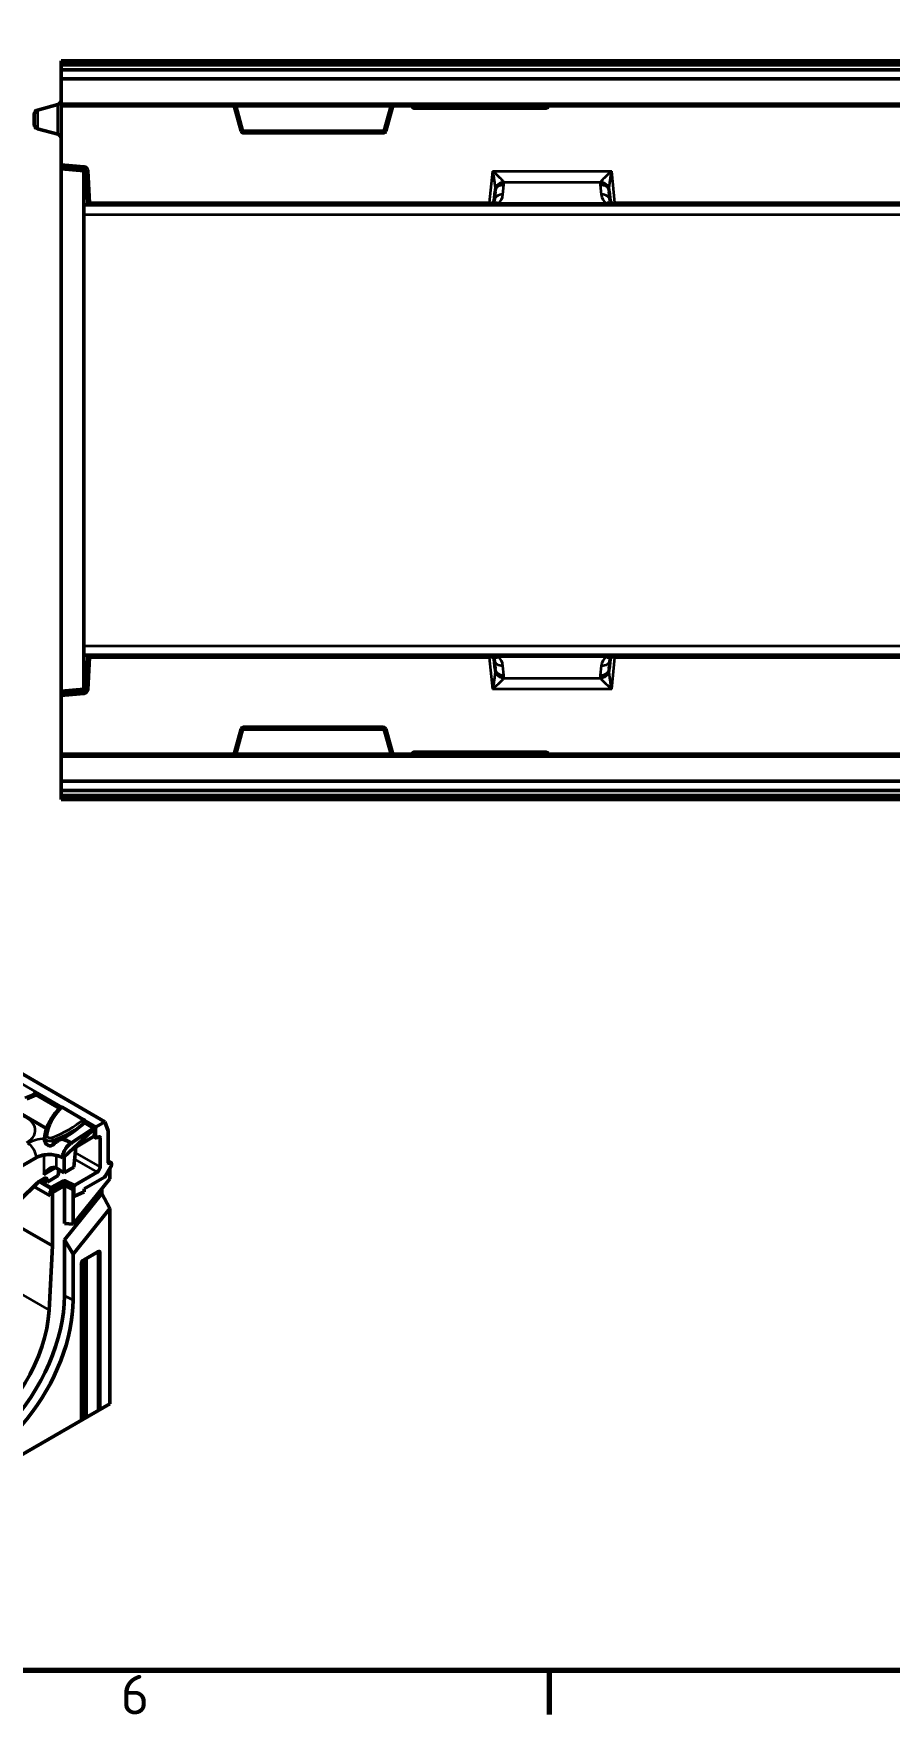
# Model space of a CAD drawing. Header units: millimetres. Extents: x 0 to 1485, y 0 to 1050.
# Drawn here: x 442.4 to 632.4, y 15.3 to 388.5 of the extents above; entities that cross this region are included whole.
import ezdxf

# ---------------------------------------------------------------- set-up
doc = ezdxf.new("R2010")
doc.units = ezdxf.units.MM
doc.header["$LTSCALE"] = 2.5
for name, color, linetype, lineweight in [('Rahmen (ISO)', 7, 'Continuous', 70), ('Sichtbar (ISO)', 7, 'Continuous', 50), ('Sichtbar schmal (ISO)', 7, 'Continuous', 35)]:
    doc.layers.add(name, color=color, linetype=linetype, lineweight=lineweight)
doc.styles.add('Notiztext (DIN)', font='isocpeur.ttf')

# ---------------------------------------------------------------- blocks, each defined once
blk = doc.blocks.new('Ränder Standardrahmen')
at = {"layer": 'Rahmen (ISO)'}
blk.add_line((222.75, 10), (222.75, 6.1), dxfattribs=at)
at = {"layer": 'Rahmen (ISO)', "flags": 128}
blk.add_lwpolyline([(10, 10), (10, 410), (584, 410), (584, 10), (10, 10)], dxfattribs=at)
at = {"layer": 'Rahmen (ISO)', "insert": (184.7, 6.1), "char_height": 3.5, "attachment_point": 7, "style": 'Notiztext (DIN)'}
blk.add_mtext('6', dxfattribs=at)

msp = doc.modelspace()

# ---------------------------------------------------------------- linework, layer by layer
at = {"layer": 'Sichtbar (ISO)'}
for p, q in [((1448.542, 382.47), (448.542, 382.47)), ((448.542, 218.47), (448.542, 382.47)), ((1448.542, 380.47), (448.542, 380.47)), ((1448.542, 378.47), (448.542, 378.47)), ((442.542, 368.345), (442.542, 370.595)), ((447.801, 372.771), (443.283, 371.561)), ((448.542, 372.47), (487.279, 372.47)), ((488.487, 366.837), (486.933, 372.47)), ((487.44, 372.471), (521.645, 372.471)), ((522.151, 372.47), (520.597, 366.837)), ((521.805, 372.47), (681.279, 372.47)), ((526.408, 372.47), (526.443, 372.341)), ((556.283, 372.457), (526.802, 372.457)), ((526.926, 371.97), (556.159, 371.97)), ((556.642, 372.341), (556.676, 372.47)), ((447.801, 366.169), (443.283, 367.379)), ((488.969, 366.47), (520.115, 366.47)), ((448.542, 358.951), (453.609, 358.508)), ((448.542, 358.47), (453.542, 358.033)), ((453.542, 358.033), (453.542, 242.907)), ((454.065, 358.036), (454.437, 350.944)), ((458.257, 146.87), (104.703, 350.994)), ((544.636, 351.365), (544.86, 353.489)), ((570.225, 353.489), (570.448, 351.365)), ((453.542, 350.47), (1443.542, 350.47)), ((453.542, 250.47), (1443.542, 250.47)), ((454.437, 249.996), (454.065, 242.904)), ((544.86, 247.451), (544.636, 249.574)), ((570.448, 249.574), (570.225, 247.451)), ((453.542, 242.907), (448.542, 242.47)), ((453.609, 242.432), (448.542, 241.989)), ((486.933, 228.47), (488.487, 234.103)), ((520.115, 234.47), (488.969, 234.47)), ((520.597, 234.103), (522.151, 228.47)), ((487.279, 228.47), (448.542, 228.47)), ((521.645, 228.469), (487.44, 228.469)), ((681.279, 228.47), (521.805, 228.47)), ((526.443, 228.599), (526.408, 228.47)), ((526.802, 228.483), (556.283, 228.483)), ((556.159, 228.97), (526.926, 228.97)), ((556.676, 228.47), (556.642, 228.599)), ((448.542, 222.47), (1448.542, 222.47)), ((448.542, 220.47), (1448.542, 220.47)), ((448.542, 218.47), (1448.542, 218.47)), ((442.561, 153.07), (442.525, 152.626)), ((440.886, 151.978), (443.007, 152.817)), ((443.007, 152.817), (443.231, 152.891)), ((443.007, 152.817), (448.202, 149.817)), ((443.231, 152.891), (448.333, 149.946)), ((453.416, 147.398), (448.77, 150.08)), ((445.306, 145.365), (439.24, 148.867)), ((455.782, 145.441), (453.653, 146.67)), ((453.793, 146.793), (453.789, 146.829)), ((455.959, 145.543), (453.793, 146.793)), ((456.312, 145.747), (458.257, 146.87)), ((458.257, 146.87), (458.955, 144.855)), ((444.874, 143.431), (444.825, 142.977)), ((450.851, 142.164), (448.994, 143.236)), ((449.176, 139.049), (455.447, 144.818)), ((450.666, 142.057), (450.851, 142.164)), ((450.851, 142.164), (455.782, 145.441)), ((455.885, 143.642), (451.752, 141.255)), ((455.447, 144.818), (455.996, 145.135)), ((456.187, 143.265), (455.71, 143.541)), ((455.782, 145.441), (455.959, 145.543)), ((456.033, 145.275), (455.885, 143.642)), ((455.959, 145.543), (455.996, 145.135)), ((455.98, 145.305), (456.033, 145.275)), ((456.033, 145.275), (455.986, 145.247)), ((456.135, 143.379), (456.135, 145.441)), ((456.88, 143.535), (456.294, 143.268)), ((457.196, 136.868), (457.196, 143.312)), ((458.964, 144.795), (458.964, 137.888)), ((438.313, 136.172), (443.054, 138.909)), ((448.82, 138.843), (449.176, 139.049)), ((449.223, 135.54), (449.223, 139.092)), ((451.752, 141.255), (451.344, 136.765)), ((459.619, 137.799), (458.964, 138.177)), ((447.868, 134.905), (445.393, 133.476)), ((447.492, 136.539), (449.223, 135.54)), ((447.99, 136.252), (447.868, 134.905)), ((451.344, 136.765), (449.223, 135.54)), ((451.533, 132.782), (456.489, 135.643)), ((458.184, 134.58), (453.661, 131.969)), ((459.619, 136.982), (458.309, 134.712)), ((459.317, 137.684), (459.494, 137.786)), ((459.317, 134.204), (459.317, 136.459)), ((459.671, 137.684), (459.671, 137.156)), ((443.292, 133.28), (435.342, 125.537)), ((446.097, 130.396), (442.477, 132.486)), ((444.722, 134.249), (444.034, 133.852)), ((445.393, 133.476), (444.388, 134.056)), ((445.393, 133.476), (445.393, 133.903)), ((446.097, 130.396), (446.097, 131.437)), ((446.097, 131.437), (446.59, 131.152)), ((449.08, 132.803), (446.441, 131.431)), ((446.59, 131.152), (449.263, 132.696)), ((446.59, 119.313), (446.59, 131.152)), ((449.263, 132.696), (451.186, 131.765)), ((449.263, 124.285), (449.263, 132.696)), ((449.263, 120.649), (457.55, 130.957)), ((451.356, 131.863), (449.408, 132.807)), ((451.186, 124.088), (459.317, 134.204)), ((451.186, 131.765), (451.356, 131.863)), ((451.186, 131.765), (451.186, 124.088)), ((451.356, 132.475), (451.356, 130.458)), ((453.661, 131.325), (451.515, 130.347)), ((453.661, 131.969), (453.661, 131.325)), ((457.55, 132.005), (457.55, 130.957)), ((457.55, 130.957), (459.317, 127.579)), ((459.317, 127.579), (451.186, 117.463)), ((459.317, 84.204), (459.317, 127.579)), ((435.516, 125.706), (446.59, 119.313)), ((449.263, 124.285), (451.186, 124.088)), ((449.263, 108.201), (449.263, 120.649)), ((451.186, 117.463), (449.263, 120.649)), ((445.85, 105.026), (446.59, 119.313)), ((451.186, 117.463), (451.186, 107.27)), ((453.438, 116.063), (456.504, 117.833)), ((453.005, 80.559), (453.005, 115.313)), ((398.506, 49.094), (459.317, 84.204))]:
    msp.add_line(p, q, dxfattribs=at)
for centre, radius, start, end in [((447.542, 373.737), 1, 285, 0), ((443.542, 370.595), 1, 105, 180), ((526.926, 372.47), 0.5, 195, 270), ((556.159, 372.47), 0.5, 270, 345), ((443.542, 368.345), 1, 180, 255), ((447.542, 365.203), 1, 0, 75), ((488.969, 366.97), 0.5, 195.42277, 270), ((520.115, 366.97), 0.5, 270, 344.57723), ((453.566, 358.01), 0.5, 3, 85), ((454.936, 350.97), 0.5, 183, 270), ((543.642, 351.47), 1, 270, 354), ((571.443, 351.47), 1, 186, 270), ((454.936, 249.97), 0.5, 90, 177), ((543.642, 249.47), 1, 6, 90), ((571.443, 249.47), 1, 90, 174), ((453.566, 242.93), 0.5, 275, 357), ((488.969, 233.97), 0.5, 90, 164.57723), ((520.115, 233.97), 0.5, 15.42277, 90), ((526.926, 228.47), 0.5, 90, 165), ((556.159, 228.47), 0.5, 15, 90)]:
    msp.add_arc(centre, radius, start, end, dxfattribs=at)
for centre, major_axis, ratio, start_param, end_param in [((526.788, 372.983), (0.137, -0.51), 0.947813, 5.8149227, 6.0344777), ((556.296, 372.983), (-0.137, -0.51), 0.947813, 0.2487076, 0.4682626), ((526.788, 227.957), (0.137, 0.51), 0.947813, 0.2487076, 0.4682626), ((556.296, 227.957), (-0.137, 0.51), 0.947813, 5.8149227, 6.0344777), ((442.379, 153.189), (0.133, -0.215), 0.5902229, 0.6750083, 1.9936861), ((433.182, 154.18), (24.504, 1.635), 0.616892, 5.3719632, 5.6588678), ((433.29, 154.53), (-24.494, 0), 0.5773503, 2.5522869, 2.562704), ((456.312, 145.543), (0.125, 0.217), 0.5773503, 0.7853982, 2.3561945), ((433.29, 154.122), (-24.538, 0), 0.5773503, 2.231634, 2.2652829), ((456.312, 143.481), (-0.125, -0.217), 0.5773503, 5.4977871, 6.9638637), ((456.843, 143.107), (0.25, 0.433), 0.5773503, 5.4977871, 6.9638637), ((458.787, 144.693), (-0.125, -0.217), 0.5773503, 2.3561945, 2.677945), ((445.882, 137.276), (4, 0), 0.5773503, 0.7460822, 2.3561945), ((446.08, 134.172), (1.378, 2.386), 0.6075665, 0.0254952, 1.5439316), ((444.685, 133.454), (-0.537, -0.844), 0.5463791, 2.432131, 3.9505674), ((446.08, 135.719), (2, 0), 0.5789338, 0.7867677, 0.8363885), ((456.489, 136.459), (0.5, 0.866), 0.5773503, 3.9269908, 5.4977871), ((458.184, 134.784), (-0.125, -0.217), 0.5773503, 0.7853982, 1.5707963), ((459.317, 138.092), (-0.25, -0.433), 0.5773503, 5.4977871, 7.0685835), ((459.494, 137.582), (0.125, 0.217), 0.5773503, 5.4977871, 7.0685835), ((459.494, 137.054), (-0.125, -0.217), 0.5773503, 1.5707963, 2.3561945), ((443.923, 131.467), (-1.612, -2.533), 0.5463791, 3.9505674, 4.304458), ((446.274, 131.539), (-0.25, 0), 0.5773503, 0.7853982, 2.3038346), ((449.247, 132.696), (-0.25, 0), 0.5773503, 4.0142573, 5.4454273), ((451.533, 132.578), (0.126, 0.217), 0.5773419, 0.7892107, 2.360007), ((451.533, 130.56), (0.126, 0.216), 0.5778049, 2.3595701, 3.8260466), ((430.68, 95.43), (-14.5, -25.115), 0.5773503, 5.4977871, 8.6393798), ((428.912, 96.451), (-12, -20.785), 0.5773503, 5.5592923, 8.5778746), ((428.912, 96.451), (-14.391, -24.925), 0.5773503, 6.2825071, 8.6393798)]:
    msp.add_ellipse(centre, major_axis=major_axis, ratio=ratio, start_param=start_param, end_param=end_param, dxfattribs=at)
for points in [[(487.279, 372.47), (487.332, 372.47), (487.387, 372.471), (487.44, 372.471)], [(521.645, 372.471), (521.697, 372.471), (521.752, 372.47), (521.805, 372.47)], [(487.44, 228.469), (487.387, 228.469), (487.332, 228.47), (487.279, 228.47)], [(521.805, 228.47), (521.752, 228.47), (521.697, 228.469), (521.645, 228.469)], [(442.383, 153.391), (442.402, 153.38), (442.421, 153.366), (442.44, 153.348)], [(444.815, 142.88), (444.818, 142.913), (444.822, 142.945), (444.825, 142.977)]]:
    msp.add_open_spline(points, degree=3, dxfattribs=at)
for points, knots in [([(444.874, 143.431), (444.925, 143.906), (445.016, 144.379), (445.276, 145.315), (445.445, 145.778), (445.858, 146.69), (446.102, 147.139), (446.663, 148.018), (446.979, 148.448), (447.681, 149.286), (448.065, 149.694), (448.482, 150.089)], [2.41809785, 2.41809785, 2.41809785, 2.41809785, 2.51512252, 2.51512252, 2.61214719, 2.61214719, 2.70917186, 2.70917186, 2.80619653, 2.80619653, 2.90322121, 2.90322121, 2.90322121, 2.90322121]), ([(448.77, 150.08), (448.724, 150.107), (448.671, 150.126), (448.589, 150.136), (448.546, 150.129), (448.504, 150.106), (448.493, 150.098), (448.482, 150.088)], [0.450713982, 0.450713982, 0.450713982, 0.450713982, 0.489220352, 0.489220352, 0.527403588, 0.527403588, 0.541537024, 0.541537024, 0.541537024, 0.541537024]), ([(453.789, 146.829), (453.785, 146.871), (453.773, 146.918), (453.741, 147.015), (453.709, 147.08), (453.644, 147.186), (453.598, 147.244), (453.514, 147.33), (453.461, 147.372), (453.416, 147.398)], [0.00844072, 0.00844072, 0.00844072, 0.00844072, 0.03681489, 0.03681489, 0.0738001, 0.0738001, 0.11125207, 0.11125207, 0.14932454, 0.14932454, 0.14932454, 0.14932454]), ([(446.756, 141.836), (446.697, 141.782), (446.634, 141.731), (446.485, 141.629), (446.394, 141.58), (446.203, 141.514), (446.104, 141.497), (445.891, 141.504), (445.785, 141.533), (445.533, 141.647), (445.393, 141.756), (445.163, 141.994), (445.069, 142.118), (444.931, 142.352), (444.882, 142.461), (444.818, 142.678), (444.805, 142.782), (444.815, 142.879), (444.815, 142.88), (444.815, 142.88)], [-0.72077192, -0.72077192, -0.72077192, -0.72077192, -0.66846767, -0.66846767, -0.60254602, -0.60254602, -0.53654415, -0.53654415, -0.46444917, -0.46444917, -0.35613306, -0.35613306, -0.2608584, -0.2608584, -0.17875873, -0.17875873, -0.09496697, -0.09496697, -0.09481806, -0.09481806, -0.09481806, -0.09481806]), ([(448.351, 142.937), (448.101, 142.825), (447.85, 142.681), (447.367, 142.354), (447.135, 142.173), (446.859, 141.93), (446.807, 141.883), (446.756, 141.836)], [-0.53747528, -0.53747528, -0.53747528, -0.53747528, -0.384724, -0.384724, -0.23855347, -0.23855347, -0.2038888, -0.2038888, -0.2038888, -0.2038888]), ([(448.82, 138.843), (448.823, 138.926), (448.829, 139.013), (448.858, 139.268), (448.891, 139.44), (448.972, 139.756), (449.027, 139.929), (449.161, 140.271), (449.24, 140.44), (449.401, 140.739), (449.498, 140.897), (449.708, 141.195), (449.822, 141.335), (450.038, 141.571), (450.162, 141.69), (450.416, 141.899), (450.546, 141.988), (450.666, 142.057)], [1.67911596, 1.67911596, 1.67911596, 1.67911596, 1.7327944, 1.7327944, 1.83484576, 1.83484576, 1.93685692, 1.93685692, 2.03886808, 2.03886808, 2.14072985, 2.14072985, 2.24259161, 2.24259161, 2.34432875, 2.34432875, 2.44606589, 2.44606589, 2.44606589, 2.44606589]), ([(453.005, 115.313), (453.005, 115.343), (453.008, 115.38), (453.023, 115.461), (453.034, 115.505), (453.066, 115.597), (453.086, 115.644), (453.134, 115.737), (453.162, 115.782), (453.221, 115.866), (453.253, 115.905), (453.318, 115.973), (453.351, 116.002), (453.402, 116.04), (453.421, 116.053), (453.438, 116.063)], [-0.7518794, -0.7518794, -0.7518794, -0.7518794, -0.5295497, -0.5295497, -0.3045128, -0.3045128, -0.0776085, -0.0776085, 0.1499664, 0.1499664, 0.3774314, 0.3774314, 0.6038701, 0.6038701, 0.7518794, 0.7518794, 0.7518794, 0.7518794]), ([(456.504, 117.833), (456.516, 117.84), (456.527, 117.845), (456.546, 117.854), (456.553, 117.857), (456.565, 117.861), (456.57, 117.862), (456.573, 117.863), (456.573, 117.863), (456.573, 117.863)], [-0.75187941, -0.75187941, -0.75187941, -0.75187941, -0.65060519, -0.65060519, -0.54933097, -0.54933097, -0.44805674, -0.44805674, -0.40096706, -0.40096706, -0.40096706, -0.40096706])]:
    msp.add_open_spline(points, degree=3, knots=knots, dxfattribs=at)
at = {"layer": 'Sichtbar schmal (ISO)'}
for p, q in [((448.542, 381.97), (1448.542, 381.97)), ((1448.542, 381.47), (448.542, 381.47)), ((448.542, 380.444), (1448.542, 380.444)), ((443.283, 371.561), (443.283, 367.379)), ((447.801, 366.169), (447.801, 372.771)), ((1448.542, 372.97), (448.542, 372.97)), ((488.969, 366.926), (487.44, 372.471)), ((521.645, 372.471), (520.115, 366.926)), ((526.926, 371.994), (526.802, 372.457)), ((526.926, 371.994), (526.926, 371.97)), ((556.159, 371.994), (526.926, 371.994)), ((556.283, 372.457), (556.159, 371.994)), ((556.159, 371.97), (556.159, 371.994)), ((488.969, 366.926), (488.969, 366.47)), ((520.115, 366.926), (488.969, 366.926)), ((520.115, 366.47), (520.115, 366.926)), ((453.653, 359.006), (448.542, 359.453)), ((453.653, 359.006), (453.609, 358.508)), ((454.065, 358.036), (454.564, 358.062)), ((454.936, 350.97), (454.564, 358.062)), ((544.326, 357.983), (543.589, 350.97)), ((544.326, 357.983), (570.758, 357.983)), ((546.625, 352.795), (546.849, 354.918)), ((546.783, 355.526), (568.301, 355.526)), ((568.236, 354.918), (568.459, 352.795)), ((571.495, 350.97), (570.758, 357.983)), ((454.936, 350.97), (454.437, 350.944)), ((543.589, 350.97), (454.936, 350.97)), ((454.936, 350.97), (454.936, 350.47)), ((543.589, 350.47), (543.589, 350.97)), ((543.589, 350.97), (543.694, 350.965)), ((571.391, 350.965), (571.495, 350.97)), ((825.589, 350.97), (571.495, 350.97)), ((571.495, 350.47), (571.495, 350.97)), ((456.312, 145.747), (102.759, 349.871)), ((453.542, 348.379), (1443.542, 348.379)), ((569.489, 350.832), (545.596, 350.832)), ((453.542, 252.561), (1443.542, 252.561)), ((454.936, 250.47), (454.936, 249.97)), ((543.589, 250.47), (543.589, 249.97)), ((569.489, 250.108), (545.596, 250.108)), ((571.495, 250.47), (571.495, 249.97)), ((454.437, 249.996), (454.936, 249.97)), ((454.564, 242.878), (454.936, 249.97)), ((454.936, 249.97), (543.589, 249.97)), ((543.694, 249.975), (543.589, 249.97)), ((543.589, 249.97), (544.326, 242.957)), ((546.849, 246.022), (546.625, 248.145)), ((568.459, 248.145), (568.236, 246.022)), ((570.758, 242.957), (571.495, 249.97)), ((571.495, 249.97), (571.391, 249.975)), ((571.495, 249.97), (825.589, 249.97)), ((454.564, 242.878), (454.065, 242.904)), ((570.758, 242.957), (544.326, 242.957)), ((546.783, 245.414), (568.301, 245.414)), ((448.542, 241.487), (453.653, 241.934)), ((453.609, 242.432), (453.653, 241.934)), ((487.44, 228.469), (488.969, 234.014)), ((488.969, 234.47), (488.969, 234.014)), ((488.969, 234.014), (520.115, 234.014)), ((520.115, 234.014), (520.115, 234.47)), ((520.115, 234.014), (521.645, 228.469)), ((448.542, 227.97), (1448.542, 227.97)), ((526.802, 228.483), (526.926, 228.945)), ((526.926, 228.97), (526.926, 228.945)), ((526.926, 228.945), (556.159, 228.945)), ((556.159, 228.945), (556.159, 228.97)), ((556.159, 228.945), (556.283, 228.483)), ((1448.542, 220.496), (448.542, 220.496)), ((448.542, 219.47), (1448.542, 219.47)), ((1448.542, 218.97), (448.542, 218.97)), ((440.47, 152.219), (442.561, 153.07)), ((442.44, 153.348), (443.231, 152.891)), ((444.815, 142.88), (444.865, 143.349)), ((446.756, 141.836), (446.705, 142.736)), ((456.135, 143.379), (455.783, 143.583)), ((455.959, 145.543), (456.135, 145.441)), ((456.84, 143.517), (457.196, 143.312)), ((444.668, 139.476), (444.668, 135.073)), ((447.492, 136.539), (447.492, 139.39)), ((451.503, 138.521), (456.489, 135.643)), ((457.196, 136.868), (451.644, 140.073)), ((444.668, 135.073), (447.341, 136.616)), ((458.964, 138.092), (459.494, 137.786)), ((459.317, 137.684), (458.964, 137.888)), ((446.097, 130.396), (442.477, 132.486)), ((443.555, 133.516), (446.097, 132.049)), ((446.274, 132.355), (443.864, 133.746)), ((445.393, 133.903), (444.759, 134.269)), ((446.097, 132.049), (446.097, 130.396)), ((448.912, 133.727), (446.274, 132.355)), ((446.441, 132.044), (449.08, 133.416)), ((446.441, 131.431), (446.441, 132.044)), ((449.08, 133.416), (449.08, 132.803)), ((449.408, 132.807), (449.408, 133.419)), ((449.408, 133.419), (451.356, 132.475)), ((451.533, 132.782), (449.568, 133.734)), ((423.663, 117.836), (445.85, 105.026)), ((456.608, 118.062), (453.542, 116.292)), ((453.61, 116.162), (453.61, 80.908)), ((454.214, 81.257), (454.214, 116.51)), ((456.212, 117.664), (456.687, 117.621)), ((456.687, 117.621), (456.687, 82.685)), ((457.291, 83.033), (457.291, 117.667)), ((452.859, 115.109), (452.859, 80.475)), ((451.186, 107.27), (449.263, 108.201))]:
    msp.add_line(p, q, dxfattribs=at)
for centre, radius, start, end in [((453.566, 358.01), 1, 3, 85), ((543.642, 353.108), 3, 310.63537, 354), ((571.443, 353.108), 3, 186, 229.36463), ((543.642, 247.832), 3, 6, 49.36463), ((571.443, 247.832), 3, 130.63537, 174), ((453.566, 242.93), 1, 275, 357)]:
    msp.add_arc(centre, radius, start, end, dxfattribs=at)
for centre, major_axis, ratio, start_param, end_param in [((526.926, 372.47), (-0.483, -0.129), 0.947813, 0, 1.3220887), ((556.159, 372.47), (0.483, -0.129), 0.947813, 4.9610966, 6.2831853), ((488.969, 366.97), (-0.482, -0.133), 0.0840398, 0, 1.5476161), ((520.115, 366.97), (0.482, -0.133), 0.0840398, 4.7355692, 6.2831853), ((546.849, 353.28), (-1.989, 0.209), 0.8176676, 4.7981187, 6.2831853), ((546.783, 353.888), (1.9, 0.625), 0.8049551, 1.3119969, 2.6322857), ((543.832, 354.918), (-3.018, -0.293), 0.689271, 3.0017611, 3.2952504), ((571.252, 354.918), (-3.018, 0.293), 0.689271, 6.1295276, 6.4230169), ((568.236, 353.28), (1.989, 0.209), 0.8176676, 0, 1.4850666), ((568.301, 353.888), (1.9, -0.625), 0.8049551, 0.509307, 1.8295958), ((543.642, 350.97), (0, -0.5), 0.1039621, 0, 1.5598699), ((543.642, 351.47), (-0.995, 0.105), 0.5, 1.6755161, 3.1415927), ((545.596, 349.193), (-1.302, 1.518), 0.6810406, 5.3832101, 6.2831853), ((546.625, 351.156), (-1.989, 0.209), 0.8176676, 4.7981187, 6.2831853), ((543.832, 353.28), (0.41, 2.103), 0.4603244, 4.9010024, 5.1944917), ((568.459, 351.156), (1.989, 0.209), 0.8176676, 0, 1.4850666), ((569.489, 349.193), (1.302, 1.518), 0.6810406, 0, 0.8999752), ((571.252, 353.28), (-0.41, 2.103), 0.4603244, 1.0886936, 1.3821829), ((571.443, 351.47), (-0.995, -0.105), 0.5, 0, 1.4660766), ((571.443, 350.97), (0, -0.5), 0.1039621, 4.7233154, 6.2831853), ((543.642, 249.97), (0, 0.5), 0.1039621, 4.7233154, 6.2831853), ((545.596, 251.747), (-1.302, -1.518), 0.6810406, 0, 0.8999752), ((569.489, 251.747), (1.302, -1.518), 0.6810406, 5.3832101, 6.2831853), ((571.443, 249.97), (0, 0.5), 0.1039621, 0, 1.5598699), ((543.642, 249.47), (0.995, 0.105), 0.5, 0, 1.4660766), ((546.625, 249.784), (-1.989, -0.209), 0.8176676, 0, 1.4850666), ((546.849, 247.66), (-1.989, -0.209), 0.8176676, 0, 1.4850666), ((543.832, 247.66), (0.41, -2.103), 0.4603244, 1.0886936, 1.3821829), ((546.783, 247.052), (-1.9, 0.625), 0.8049551, 0.509307, 1.8295958), ((568.236, 247.66), (1.989, -0.209), 0.8176676, 4.7981187, 6.2831853), ((568.301, 247.052), (-1.9, -0.625), 0.8049551, 1.3119969, 2.6322857), ((568.459, 249.784), (1.989, -0.209), 0.8176676, 4.7981187, 6.2831853), ((571.252, 247.66), (-0.41, -2.103), 0.4603244, 4.9010024, 5.1944917), ((571.443, 249.47), (0.995, -0.105), 0.5, 1.6755161, 3.1415927), ((543.832, 246.022), (3.018, -0.293), 0.689271, 6.1295276, 6.4230169), ((571.252, 246.022), (3.018, 0.293), 0.689271, 3.0017611, 3.2952504), ((488.969, 233.97), (-0.482, 0.133), 0.0840398, 4.7355692, 6.2831853), ((520.115, 233.97), (0.482, 0.133), 0.0840398, 0, 1.5476161), ((526.926, 228.47), (-0.483, 0.129), 0.947813, 4.9610966, 6.2831853), ((556.159, 228.47), (0.483, 0.129), 0.947813, 0, 1.3220887), ((469.317, 142.929), (-23.992, 0), 0.5773503, 5.7406983, 6.2270729), ((436.062, 144.987), (6.739, 0), 0.5773503, 5.4977871, 7.448492), ((433.29, 154.938), (-23.992, 0), 0.5773503, 2.1505075, 2.5659719), ((433.29, 154.565), (24.49, 0), 0.5773503, 5.2921002, 5.704234), ((445.882, 139.317), (-6.739, 0), 0.5773503, 4.8669781, 5.4977871), ((441.118, 139.823), (-1.375, 2.382), 0.5773503, 4.0180256, 5.4977871), ((446.054, 143.311), (-1.19, 0), 0.5773503, 6.2270729, 8.4336928), ((445.363, 143.298), (-0.498, 0.048), 0.8152115, 4.7915366, 6.2750665), ((469.317, 142.557), (-24.49, 0), 0.5773503, 6.221282, 6.2270729), ((446.054, 143.684), (-0.692, 0), 0.5773503, 6.2270729, 8.4336928), ((446.433, 142.941), (0.177, -0.468), 0.4472624, 0.9563656, 2.4398955), ((445.882, 139.317), (-6.739, 0), 0.5773503, 3.9231022, 4.3373471), ((446.274, 132.151), (-0.125, -0.217), 0.5773503, 3.9269908, 5.4977871), ((446.274, 132.151), (-0.25, 0), 0.5773503, 0.7853982, 2.3038346), ((446.274, 132.151), (0.115, -0.222), 0.5463429, 0.8102426, 2.3810389), ((449.247, 133.512), (-0.5, 0), 0.5773503, 4.0142573, 5.4454273), ((448.912, 133.523), (-0.115, 0.222), 0.5463429, 3.9518352, 5.5226315), ((449.247, 133.308), (0.25, 0), 0.5773503, 0.8726646, 2.3038346), ((449.568, 133.529), (-0.109, -0.225), 0.5248339, 3.8870043, 5.4578006), ((453.591, 115.475), (-0.5, -0.866), 0.6174122, 3.9605096, 5.4642684), ((453.188, 116.496), (0.25, -0.433), 0.5773503, 0, 0.7853982), ((456.254, 118.266), (0.25, -0.433), 0.5773503, 0, 0.7853982), ((456.205, 117.392), (0.456, 0.425), 0.4468031, 5.6671572, 6.6337207), ((456.559, 117.188), (0.535, 0.926), 0.5398878, 5.5313059, 7.0350647), ((456.937, 117.871), (-0.5, 0), 0.5773503, 1.0471976, 2.3561945), ((452.505, 115.313), (0.5, 0), 0.5773503, 5.4977871, 6.2831853)]:
    msp.add_ellipse(centre, major_axis=major_axis, ratio=ratio, start_param=start_param, end_param=end_param, dxfattribs=at)
for points, knots in [([(546.783, 355.526), (546.746, 355.595), (546.697, 355.668), (546.484, 355.95), (546.267, 356.182), (546.021, 356.426), (545.818, 356.629), (545.592, 356.841), (545.029, 357.358), (544.676, 357.672), (544.326, 357.983)], [0.09962646, 0.09962646, 0.09962646, 0.09962646, 0.16010665, 0.16010665, 0.3202133, 0.3202133, 0.3202133, 0.45284249, 0.45284249, 0.64042661, 0.64042661, 0.64042661, 0.64042661]), ([(544.326, 357.983), (544.409, 357.493), (544.493, 356.998), (544.625, 356.181), (544.678, 355.845), (544.724, 355.525), (544.779, 355.138), (544.827, 354.769), (544.866, 354.316), (544.875, 354.199), (544.879, 354.088)], [-0.64042661, -0.64042661, -0.64042661, -0.64042661, -0.45284249, -0.45284249, -0.3202133, -0.3202133, -0.3202133, -0.16010665, -0.16010665, -0.09962646, -0.09962646, -0.09962646, -0.09962646]), ([(570.758, 357.983), (570.409, 357.672), (570.056, 357.358), (569.493, 356.841), (569.267, 356.629), (569.063, 356.426), (568.817, 356.182), (568.6, 355.95), (568.387, 355.668), (568.339, 355.595), (568.301, 355.526)], [-0.00100156, -0.00100156, -0.00100156, -0.00100156, 0.1865823, 0.1865823, 0.31921174, 0.31921174, 0.31921174, 0.47931839, 0.47931839, 0.53979859, 0.53979859, 0.53979859, 0.53979859]), ([(570.205, 354.088), (570.21, 354.199), (570.218, 354.316), (570.258, 354.769), (570.305, 355.138), (570.361, 355.525), (570.407, 355.845), (570.459, 356.181), (570.591, 356.998), (570.675, 357.493), (570.758, 357.983)], [-0.53979859, -0.53979859, -0.53979859, -0.53979859, -0.47931839, -0.47931839, -0.31921174, -0.31921174, -0.31921174, -0.1865823, -0.1865823, 0.00100156, 0.00100156, 0.00100156, 0.00100156]), ([(543.642, 350.47), (543.812, 350.47), (543.983, 350.477), (544.322, 350.507), (544.49, 350.529), (544.655, 350.558), (544.82, 350.588), (544.983, 350.625), (545.298, 350.716), (545.451, 350.77), (545.596, 350.832)], [-0.00097649, -0.00097649, -0.00097649, -0.00097649, 0.07708795, 0.07708795, 0.15515238, 0.15515238, 0.15515238, 0.23321682, 0.23321682, 0.31128125, 0.31128125, 0.31128125, 0.31128125]), ([(569.489, 350.832), (569.773, 350.71), (570.089, 350.62), (570.748, 350.5), (571.096, 350.47), (571.443, 350.47)], [-0.31124093, -0.31124093, -0.31124093, -0.31124093, -0.15764428, -0.15764428, 0.00101324, 0.00101324, 0.00101324, 0.00101324]), ([(545.596, 250.108), (545.309, 250.231), (544.991, 250.321), (544.332, 250.44), (543.986, 250.47), (543.642, 250.47)], [0, 0, 0, 0, 0.15463042, 0.15463042, 0.31225774, 0.31225774, 0.31225774, 0.31225774]), ([(571.443, 250.47), (571.272, 250.47), (571.101, 250.463), (570.762, 250.433), (570.594, 250.411), (570.429, 250.382), (570.265, 250.352), (570.102, 250.315), (569.786, 250.224), (569.633, 250.17), (569.489, 250.108)], [-0.31225418, -0.31225418, -0.31225418, -0.31225418, -0.23419063, -0.23419063, -0.15612709, -0.15612709, -0.15612709, -0.07806354, -0.07806354, 0, 0, 0, 0]), ([(544.879, 246.852), (544.875, 246.741), (544.866, 246.624), (544.827, 246.171), (544.779, 245.802), (544.724, 245.415), (544.678, 245.095), (544.625, 244.759), (544.493, 243.942), (544.409, 243.447), (544.326, 242.957)], [-0.53979856, -0.53979856, -0.53979856, -0.53979856, -0.47931836, -0.47931836, -0.31921171, -0.31921171, -0.31921171, -0.18658253, -0.18658253, 0.0010016, 0.0010016, 0.0010016, 0.0010016]), ([(570.758, 242.957), (570.675, 243.447), (570.591, 243.942), (570.459, 244.759), (570.407, 245.095), (570.361, 245.415), (570.305, 245.802), (570.258, 246.171), (570.218, 246.624), (570.21, 246.741), (570.205, 246.852)], [-0.6404266, -0.6404266, -0.6404266, -0.6404266, -0.45284274, -0.45284274, -0.3202133, -0.3202133, -0.3202133, -0.16010665, -0.16010665, -0.09962646, -0.09962646, -0.09962646, -0.09962646]), ([(544.326, 242.957), (544.676, 243.268), (545.029, 243.582), (545.592, 244.099), (545.818, 244.311), (546.021, 244.514), (546.267, 244.758), (546.484, 244.99), (546.697, 245.272), (546.746, 245.345), (546.783, 245.414)], [-0.0010016, -0.0010016, -0.0010016, -0.0010016, 0.18658253, 0.18658253, 0.31921171, 0.31921171, 0.31921171, 0.47931836, 0.47931836, 0.53979856, 0.53979856, 0.53979856, 0.53979856]), ([(568.301, 245.414), (568.339, 245.345), (568.387, 245.272), (568.6, 244.99), (568.817, 244.758), (569.063, 244.514), (569.267, 244.311), (569.493, 244.099), (570.056, 243.582), (570.409, 243.268), (570.758, 242.957)], [0.09962646, 0.09962646, 0.09962646, 0.09962646, 0.16010665, 0.16010665, 0.3202133, 0.3202133, 0.3202133, 0.45284274, 0.45284274, 0.6404266, 0.6404266, 0.6404266, 0.6404266])]:
    msp.add_open_spline(points, degree=3, knots=knots, dxfattribs=at)

# ---------------------------------------------------------------- block references
at = {"xscale": 2.5, "yscale": 2.5, "zscale": 2.5}
msp.add_blockref('Ränder Standardrahmen', (0, 0), dxfattribs=at)

doc.saveas('drawing.dxf')
